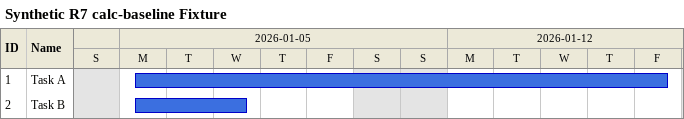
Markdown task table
Synthetic R7 calc-baseline Fixture

| ID | Task | Start | Finish |
|---|---|---|---|
| 1 | Task A | 2026-01-05 | 2026-01-16 |
| 2 | Task B | 2026-01-05 | 2026-01-07 |
